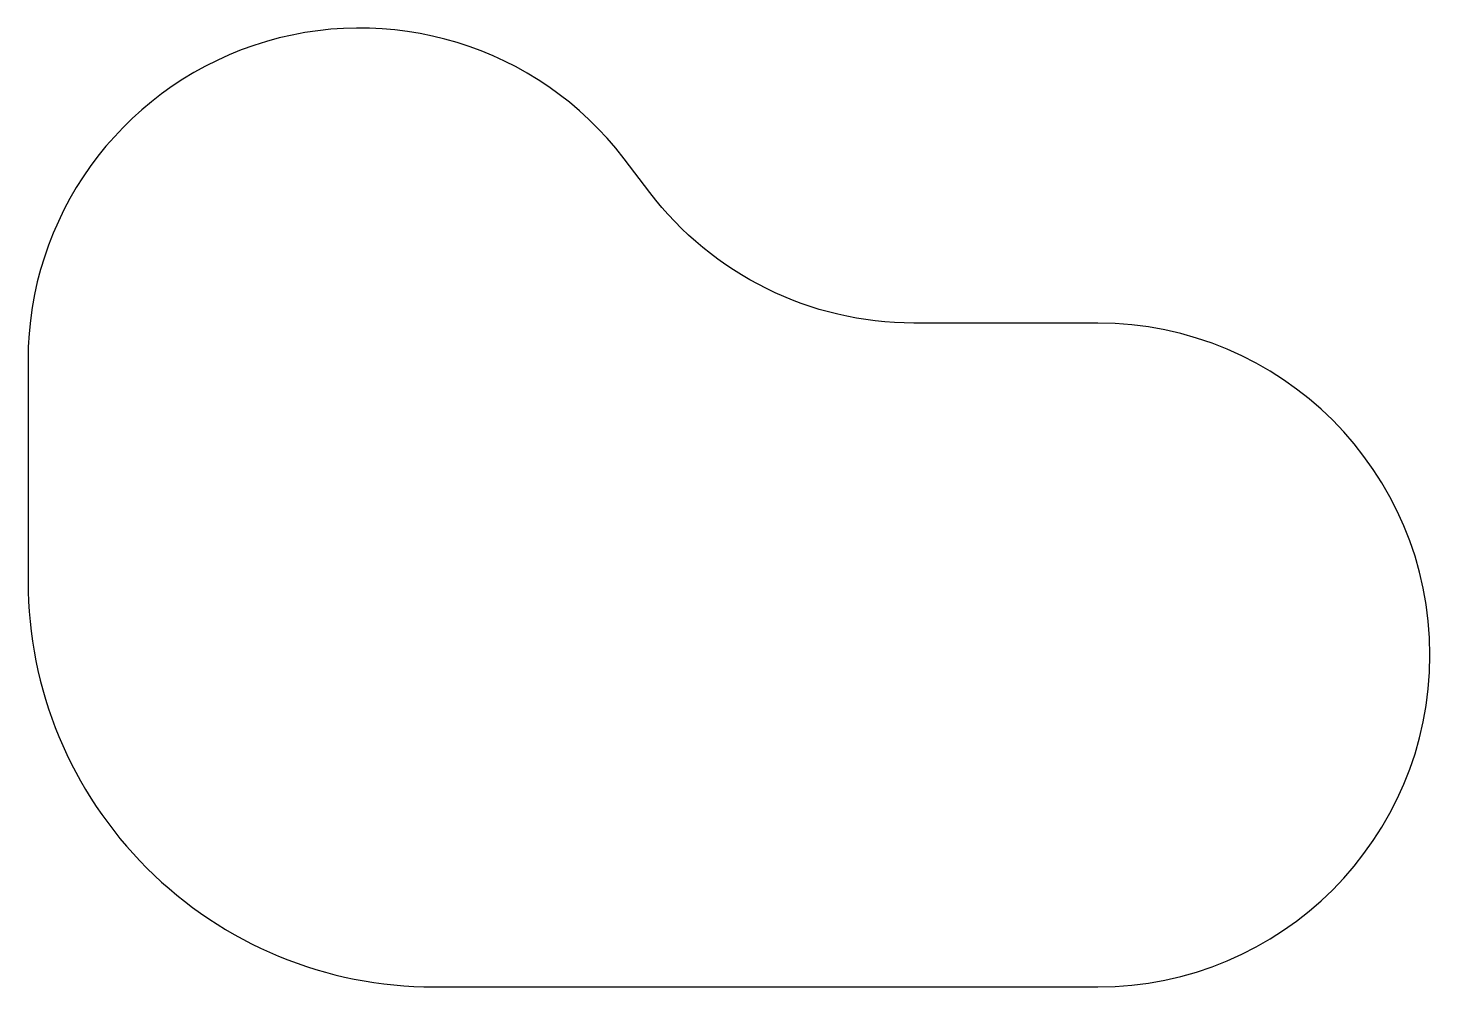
# Model space of a CAD drawing. Header units: millimetres. Extents: x -145 to 45, y -45 to 85.
import ezdxf

# ---------------------------------------------------------------- set-up
doc = ezdxf.new("R2010")
doc.units = ezdxf.units.MM
doc.layers.get('0').update_dxf_attribs({"linetype": 'CONTINUOUS'})

msp = doc.modelspace()

# ---------------------------------------------------------------- linework, layer by layer
msp.add_lwpolyline([(-64.21, 67.28, 0.717827), (-145, 40), (-145, 10, 0.414214), (-90, -45), (0, -45, 1), (0, 45), (-24.95, 45, -0.234028), (-60.74, 62.72)], format="xyb", close=True)

doc.saveas('drawing.dxf')
